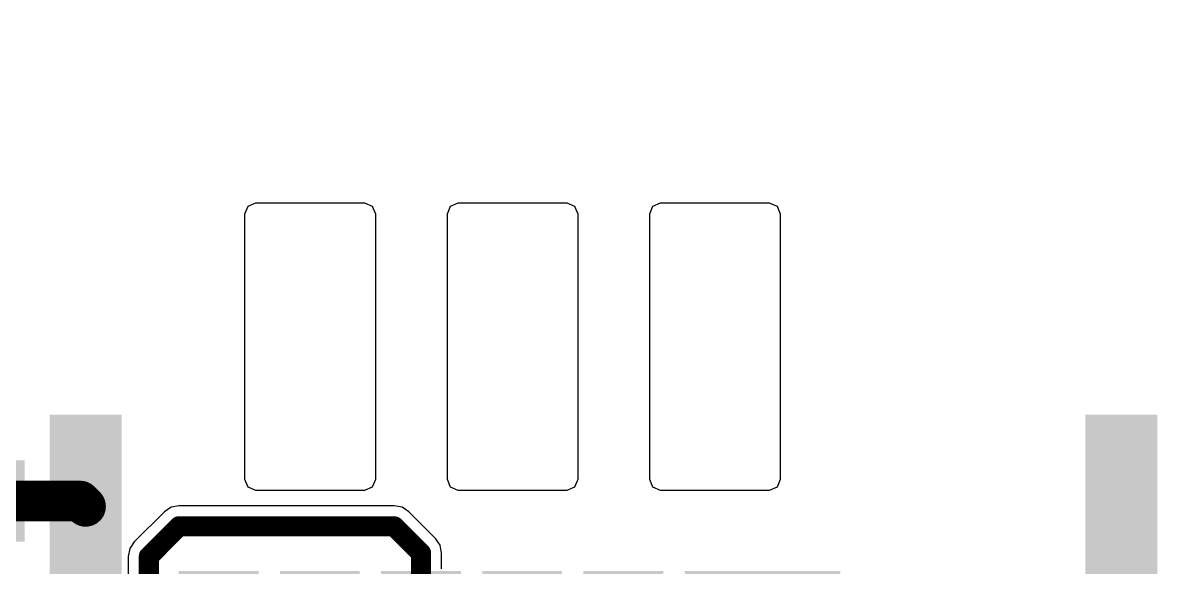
# Model space of a CAD drawing. Header units: millimetres. Extents: x 0 to 1.61, y -0.14 to 2.35.
# Drawn here: x 0.407 to 0.967, y 0.898 to 1.167 of the extents above; entities that cross this region are included whole.
import ezdxf

# ---------------------------------------------------------------- set-up
doc = ezdxf.new("R2010")
doc.units = ezdxf.units.MM
doc.header["$MEASUREMENT"] = 0
for name, color, linetype in [('BottomLayer', 5, 'Continuous'), ('BottomPaste', 16, 'Continuous'), ('BottomSolder', 6, 'Continuous'), ('PadHoleLayer', 156, 'Continuous'), ('TopLayer', 1, 'Continuous'), ('TopSolder', 216, 'Continuous')]:
    doc.layers.add(name, color=color, linetype=linetype)

# ---------------------------------------------------------------- blocks, each defined once
blk = doc.blocks.new('XKNANO_113_B_4')
at = {"layer": 'BottomLayer'}
for points in [[(-0.26969, 0.30669), (-0.24213, 0.30669), (-0.24213, 0.22402), (-0.26969, 0.22402)], [(0.24213, 0.30669), (0.26969, 0.30669), (0.26969, 0.22402), (0.24213, 0.22402)], [(-0.26969, -0.16575), (-0.24213, -0.16575), (-0.24213, -0.24843), (-0.26969, -0.24843)], [(0.24213, -0.16575), (0.26969, -0.16575), (0.26969, -0.24843), (0.24213, -0.24843)], [(-0.20591, -0.24291), (-0.17441, -0.24291), (-0.17441, -0.2878), (-0.20591, -0.2878)], [(-0.15591, -0.24291), (-0.12441, -0.24291), (-0.12441, -0.2878), (-0.15591, -0.2878)], [(-0.10591, -0.24291), (-0.07441, -0.24291), (-0.07441, -0.2878), (-0.10591, -0.2878)], [(-0.05591, -0.24291), (-0.02441, -0.24291), (-0.02441, -0.2878), (-0.05591, -0.2878)], [(-0.00591, -0.24291), (0.02559, -0.24291), (0.02559, -0.2878), (-0.00591, -0.2878)], [(0.04409, -0.24291), (0.07559, -0.24291), (0.07559, -0.2878), (0.04409, -0.2878)], [(0.0815, -0.24291), (0.11299, -0.24291), (0.11299, -0.2878), (0.0815, -0.2878)]]:
    blk.add_hatch(color=5, dxfattribs=at).paths.add_polyline_path(points)
at = {"layer": 'BottomPaste'}
for points in [[(-0.26969, 0.30669), (-0.24213, 0.30669), (-0.24213, 0.22402), (-0.26969, 0.22402)], [(0.24213, 0.30669), (0.26969, 0.30669), (0.26969, 0.22402), (0.24213, 0.22402)], [(-0.26969, -0.16575), (-0.24213, -0.16575), (-0.24213, -0.24843), (-0.26969, -0.24843)], [(0.24213, -0.16575), (0.26969, -0.16575), (0.26969, -0.24843), (0.24213, -0.24843)], [(-0.20591, -0.24291), (-0.17441, -0.24291), (-0.17441, -0.2878), (-0.20591, -0.2878)], [(-0.15591, -0.24291), (-0.12441, -0.24291), (-0.12441, -0.2878), (-0.15591, -0.2878)], [(-0.10591, -0.24291), (-0.07441, -0.24291), (-0.07441, -0.2878), (-0.10591, -0.2878)], [(-0.05591, -0.24291), (-0.02441, -0.24291), (-0.02441, -0.2878), (-0.05591, -0.2878)], [(-0.00591, -0.24291), (0.02559, -0.24291), (0.02559, -0.2878), (-0.00591, -0.2878)], [(0.04409, -0.24291), (0.07559, -0.24291), (0.07559, -0.2878), (0.04409, -0.2878)], [(0.0815, -0.24291), (0.11299, -0.24291), (0.11299, -0.2878), (0.0815, -0.2878)]]:
    blk.add_hatch(color=16, dxfattribs=at).paths.add_polyline_path(points)
at = {"layer": 'BottomSolder'}
for points in [[(-0.27369, 0.31069), (-0.23813, 0.31069), (-0.23813, 0.22002), (-0.27369, 0.22002)], [(0.23813, 0.31069), (0.27369, 0.31069), (0.27369, 0.22002), (0.23813, 0.22002)], [(-0.20085, 0.22014), (-0.19285, 0.22014), (-0.19285, 0.21214), (-0.20085, 0.21214)], [(0.1338, 0.22014), (0.1418, 0.22014), (0.1418, 0.21214), (0.1338, 0.21214)], [(-0.27369, -0.16175), (-0.23813, -0.16175), (-0.23813, -0.25243), (-0.27369, -0.25243)], [(0.23813, -0.16175), (0.27369, -0.16175), (0.27369, -0.25243), (0.23813, -0.25243)], [(-0.20991, -0.23891), (-0.17041, -0.23891), (-0.17041, -0.2918), (-0.20991, -0.2918)], [(-0.15991, -0.23891), (-0.12041, -0.23891), (-0.12041, -0.2918), (-0.15991, -0.2918)], [(-0.10991, -0.23891), (-0.07041, -0.23891), (-0.07041, -0.2918), (-0.10991, -0.2918)], [(-0.05991, -0.23891), (-0.02041, -0.23891), (-0.02041, -0.2918), (-0.05991, -0.2918)], [(-0.00991, -0.23891), (0.02959, -0.23891), (0.02959, -0.2918), (-0.00991, -0.2918)], [(0.04009, -0.23891), (0.07959, -0.23891), (0.07959, -0.2918), (0.04009, -0.2918)], [(0.0775, -0.23891), (0.11699, -0.23891), (0.11699, -0.2918), (0.0775, -0.2918)]]:
    blk.add_hatch(color=6, dxfattribs=at).paths.add_polyline_path(points)
at = {"layer": 'PadHoleLayer'}
h = blk.add_hatch(color=156, dxfattribs=at)
edge = h.paths.add_edge_path()
edge.add_arc((-0.19685, 0.21614), 0.01476, 0, 360)
h = blk.add_hatch(color=156, dxfattribs=at)
edge = h.paths.add_edge_path()
edge.add_arc((0.1378, 0.21614), 0.01476, 0, 360)
at = {"layer": 'TopSolder'}
for points in [[(-0.20085, 0.22014), (-0.19285, 0.22014), (-0.19285, 0.21214), (-0.20085, 0.21214)], [(0.1338, 0.22014), (0.1418, 0.22014), (0.1418, 0.21214), (0.1338, 0.21214)]]:
    blk.add_hatch(color=216, dxfattribs=at).paths.add_polyline_path(points)
blk = doc.blocks.new('S___23_B_10')
at = {"layer": 'BottomLayer'}
for points in [[(-0.05354, 0.05748), (-0.02126, 0.05748), (-0.02126, 0.02126), (-0.05354, 0.02126)], [(0.02126, 0.05748), (0.05354, 0.05748), (0.05354, 0.02126), (0.02126, 0.02126)], [(-0.01614, -0.02126), (0.01614, -0.02126), (0.01614, -0.05748), (-0.01614, -0.05748)]]:
    blk.add_hatch(color=5, dxfattribs=at).paths.add_polyline_path(points)
at = {"layer": 'BottomPaste'}
for points in [[(-0.05354, 0.05748), (-0.02126, 0.05748), (-0.02126, 0.02126), (-0.05354, 0.02126)], [(0.02126, 0.05748), (0.05354, 0.05748), (0.05354, 0.02126), (0.02126, 0.02126)], [(-0.01614, -0.02126), (0.01614, -0.02126), (0.01614, -0.05748), (-0.01614, -0.05748)]]:
    blk.add_hatch(color=16, dxfattribs=at).paths.add_polyline_path(points)
at = {"layer": 'BottomSolder'}
for points in [[(-0.05754, 0.06148), (-0.01726, 0.06148), (-0.01726, 0.01726), (-0.05754, 0.01726)], [(0.01726, 0.06148), (0.05754, 0.06148), (0.05754, 0.01726), (0.01726, 0.01726)], [(-0.02014, -0.01726), (0.02014, -0.01726), (0.02014, -0.06148), (-0.02014, -0.06148)]]:
    blk.add_hatch(color=6, dxfattribs=at).paths.add_polyline_path(points)

msp = doc.modelspace()

# ---------------------------------------------------------------- linework, layer by layer
at = {"layer": 'BottomLayer'}
for p, q in [((0.52165, 1.07756), (0.51782, 1.07597)), ((0.57565, 1.07756), (0.52165, 1.07756)), ((0.57947, 1.07597), (0.57565, 1.07756)), ((0.62165, 1.07756), (0.61782, 1.07597)), ((0.67565, 1.07756), (0.62165, 1.07756)), ((0.67947, 1.07597), (0.67565, 1.07756)), ((0.72165, 1.07756), (0.71782, 1.07597)), ((0.77565, 1.07756), (0.72165, 1.07756)), ((0.77947, 1.07597), (0.77565, 1.07756)), ((0.51782, 1.07597), (0.51623, 1.07214)), ((0.51623, 1.07214), (0.51623, 0.94114)), ((0.58106, 1.07214), (0.57947, 1.07597)), ((0.58106, 0.94114), (0.58106, 1.07214)), ((0.61782, 1.07597), (0.61623, 1.07214)), ((0.61623, 1.07214), (0.61623, 0.94114)), ((0.68106, 1.07214), (0.67947, 1.07597)), ((0.68106, 0.94114), (0.68106, 1.07214)), ((0.71782, 1.07597), (0.71623, 1.07214)), ((0.71623, 1.07214), (0.71623, 0.94114)), ((0.78106, 1.07214), (0.77947, 1.07597)), ((0.78106, 0.94114), (0.78106, 1.07214)), ((0.51623, 0.94114), (0.51782, 0.93732)), ((0.51782, 0.93732), (0.52165, 0.93573)), ((0.57565, 0.93573), (0.57947, 0.93732)), ((0.57947, 0.93732), (0.58106, 0.94114)), ((0.61623, 0.94114), (0.61782, 0.93732)), ((0.61782, 0.93732), (0.62165, 0.93573)), ((0.67565, 0.93573), (0.67947, 0.93732)), ((0.67947, 0.93732), (0.68106, 0.94114)), ((0.71623, 0.94114), (0.71782, 0.93732)), ((0.71782, 0.93732), (0.72165, 0.93573)), ((0.77565, 0.93573), (0.77947, 0.93732)), ((0.77947, 0.93732), (0.78106, 0.94114)), ((0.52165, 0.93573), (0.57565, 0.93573)), ((0.62165, 0.93573), (0.67565, 0.93573)), ((0.72165, 0.93573), (0.77565, 0.93573)), ((0.47987, 0.92728), (0.47657, 0.92507)), ((0.48378, 0.92805), (0.47987, 0.92728)), ((0.59014, 0.92805), (0.48378, 0.92805)), ((0.59404, 0.92728), (0.59014, 0.92805)), ((0.59735, 0.92507), (0.59404, 0.92728)), ((0.47657, 0.92507), (0.46171, 0.91021)), ((0.6106, 0.91181), (0.59735, 0.92507)), ((0.46171, 0.91021), (0.4595, 0.9069)), ((0.61281, 0.9085), (0.6106, 0.91181)), ((0.61359, 0.9046), (0.61281, 0.9085)), ((0.4595, 0.9069), (0.45872, 0.903)), ((0.45872, 0.903), (0.45872, 0.75929)), ((0.61359, 0.89687), (0.61359, 0.9046))]:
    msp.add_line(p, q, dxfattribs=at)
for points, const_width in [([(0.38537, 0.9304), (0.43495, 0.9304)], 0.02), ([(0.43495, 0.9304), (0.43765, 0.9277)], 0.02), ([(0.46892, 0.903), (0.48378, 0.91786)], 0.01), ([(0.48378, 0.91786), (0.59014, 0.91786)], 0.01), ([(0.59014, 0.91786), (0.60339, 0.9046)], 0.01), ([(0.60339, 0.86943), (0.60339, 0.9046)], 0.01), ([(0.46892, 0.75929), (0.46892, 0.903)], 0.01)]:
    msp.add_lwpolyline(points, dxfattribs=dict(at, const_width=const_width))
for points, const_width in [([(0.42995, 0.9304, 1), (0.43995, 0.9304, 1)], 0.01), ([(0.42995, 0.9304, 1), (0.43995, 0.9304, 1)], 0.01), ([(0.43265, 0.9277, 1), (0.44265, 0.9277, 1)], 0.01), ([(0.48128, 0.91786, 1), (0.48628, 0.91786, 1)], 0.005), ([(0.48128, 0.91786, 1), (0.48628, 0.91786, 1)], 0.005), ([(0.58764, 0.91786, 1), (0.59264, 0.91786, 1)], 0.005), ([(0.58764, 0.91786, 1), (0.59264, 0.91786, 1)], 0.005), ([(0.60089, 0.9046, 1), (0.60589, 0.9046, 1)], 0.005), ([(0.60089, 0.9046, 1), (0.60589, 0.9046, 1)], 0.005), ([(0.46642, 0.903, 1), (0.47141, 0.903, 1)], 0.005), ([(0.46642, 0.903, 1), (0.47141, 0.903, 1)], 0.005)]:
    msp.add_lwpolyline(points, format="xyb", close=True, dxfattribs=dict(at, const_width=const_width))
at = {"layer": 'TopLayer'}
for p, q in [((0.52165, 1.07756), (0.51782, 1.07597)), ((0.57565, 1.07756), (0.52165, 1.07756)), ((0.57947, 1.07597), (0.57565, 1.07756)), ((0.62165, 1.07756), (0.61782, 1.07597)), ((0.67565, 1.07756), (0.62165, 1.07756)), ((0.67947, 1.07597), (0.67565, 1.07756)), ((0.72165, 1.07756), (0.71782, 1.07597)), ((0.77565, 1.07756), (0.72165, 1.07756)), ((0.77947, 1.07597), (0.77565, 1.07756)), ((0.51782, 1.07597), (0.51623, 1.07214)), ((0.51623, 1.07214), (0.51623, 0.94114)), ((0.58106, 1.07214), (0.57947, 1.07597)), ((0.58106, 0.94114), (0.58106, 1.07214)), ((0.61782, 1.07597), (0.61623, 1.07214)), ((0.61623, 1.07214), (0.61623, 0.94114)), ((0.68106, 1.07214), (0.67947, 1.07597)), ((0.68106, 0.94114), (0.68106, 1.07214)), ((0.71782, 1.07597), (0.71623, 1.07214)), ((0.71623, 1.07214), (0.71623, 0.94114)), ((0.78106, 1.07214), (0.77947, 1.07597)), ((0.78106, 0.94114), (0.78106, 1.07214)), ((0.51623, 0.94114), (0.51782, 0.93732)), ((0.51782, 0.93732), (0.52165, 0.93573)), ((0.57565, 0.93573), (0.57947, 0.93732)), ((0.57947, 0.93732), (0.58106, 0.94114)), ((0.61623, 0.94114), (0.61782, 0.93732)), ((0.61782, 0.93732), (0.62165, 0.93573)), ((0.67565, 0.93573), (0.67947, 0.93732)), ((0.67947, 0.93732), (0.68106, 0.94114)), ((0.71623, 0.94114), (0.71782, 0.93732)), ((0.71782, 0.93732), (0.72165, 0.93573)), ((0.77565, 0.93573), (0.77947, 0.93732)), ((0.77947, 0.93732), (0.78106, 0.94114)), ((0.52165, 0.93573), (0.57565, 0.93573)), ((0.62165, 0.93573), (0.67565, 0.93573)), ((0.72165, 0.93573), (0.77565, 0.93573))]:
    msp.add_line(p, q, dxfattribs=at)

# ---------------------------------------------------------------- block references
msp.add_blockref('XKNANO_113_B_4', (0.69355, 1.13479))
at = {"rotation": 90}
msp.add_blockref('S___23_B_10', (0.346, 0.9304), dxfattribs=at)

doc.saveas('drawing.dxf')
